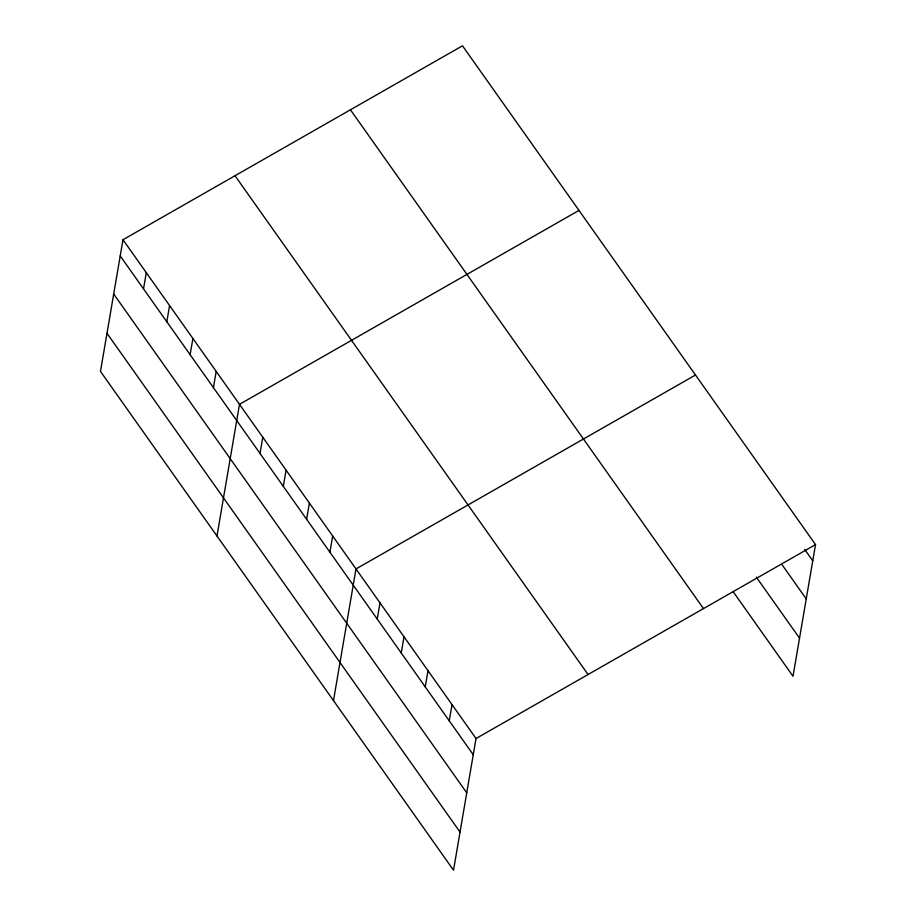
<?xml version="1.0" encoding="UTF-8"?>
<svg xmlns="http://www.w3.org/2000/svg" width="916" height="916" viewBox="0 0 916 916"><rect width="100%" height="100%" fill="white"/><g stroke="black" fill="none" stroke-linecap="round" stroke-linejoin="round"><path stroke-width="1.37" d="M122.984 239.729L100.474 371.404L453.523 870.2L476.022 738.525L122.984 239.729L462.477 45.8L815.526 544.596L793.016 676.271L733.006 591.473M143.514 288.849L146.285 272.647M166.815 321.768L169.586 305.566M190.116 354.698L192.887 338.496M213.417 387.617L216.187 371.415M216.977 535.997L239.488 404.334L578.981 210.405M260.018 453.454L262.789 437.253M283.319 486.373L286.09 470.171M306.62 519.303L309.39 503.102M329.92 552.222L332.691 536.02M333.481 700.603L355.992 568.939L695.496 375.01M377.232 619.056L380.003 602.854M401.231 652.982L404.002 636.78M425.242 686.897L428.012 670.695M449.252 720.812L452.023 704.61M476.022 738.525L815.526 544.596M804.752 549.497L812.755 560.81M782.241 564.989L806.24 598.904M756.318 577.114L799.531 638.166M350.439 109.794L703.488 608.602M235.011 175.735L588.061 674.531M120.214 255.93L473.263 754.738M113.698 294.036L466.748 792.832M106.989 333.298L460.038 832.094"/></g></svg>
